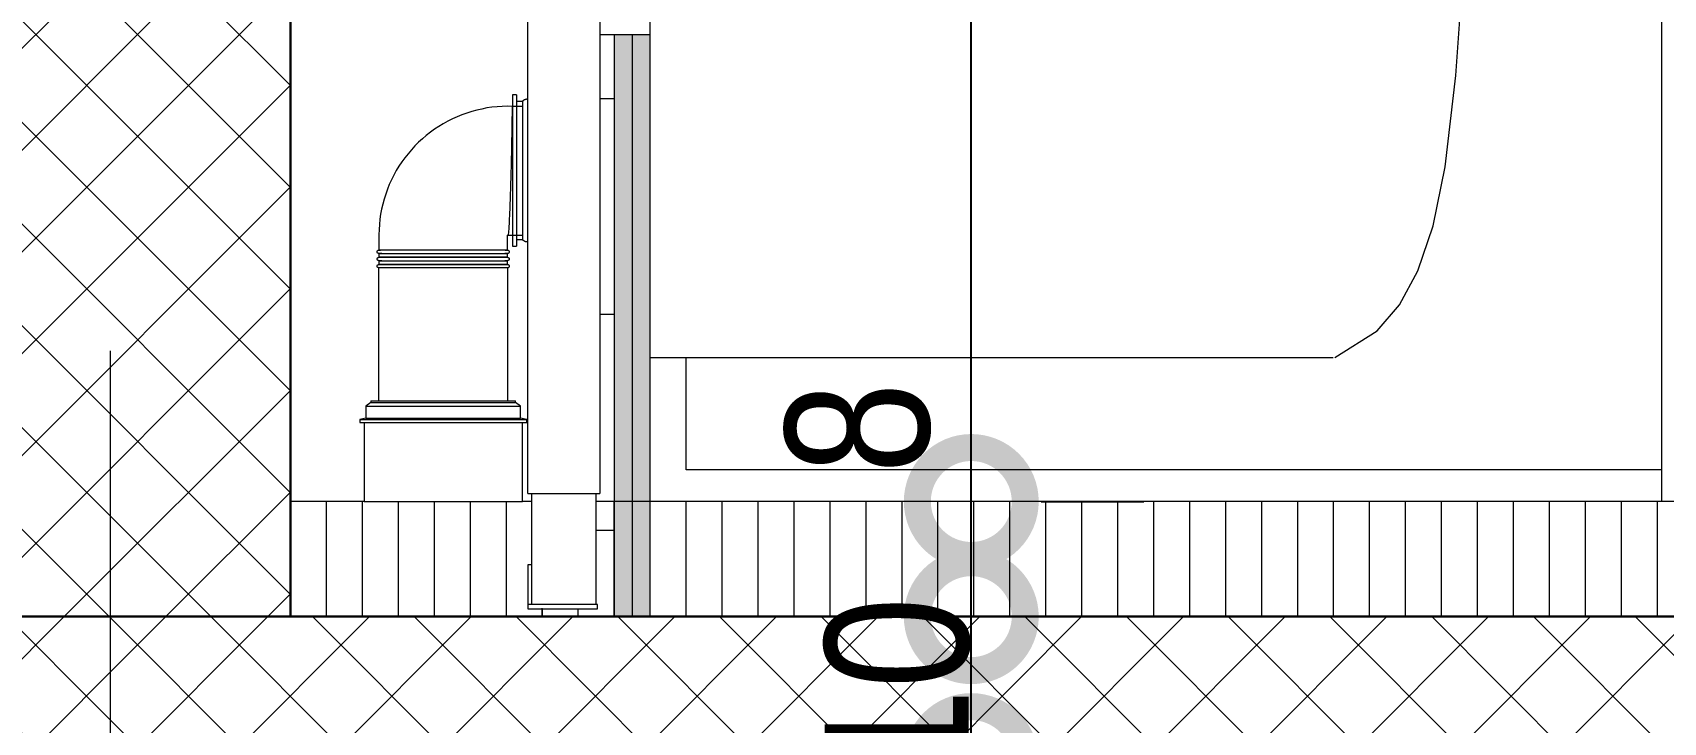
# Model space of a CAD drawing. Header units: centimetres. Extents: x 0 to 25250, y 0 to 2250.
# Drawn here: x 16360.2 to 16473.5, y 1398.1 to 1446 of the extents above; entities that cross this region are included whole.
import ezdxf

# ---------------------------------------------------------------- set-up
doc = ezdxf.new("R2010")
doc.units = ezdxf.units.CM
doc.linetypes.add('22-View-1$0$Dash', pattern=[31.75, 15.875, -15.875])
doc.linetypes.add('22-View-1$0$Dash dot', pattern=[79.375, 31.75, -23.8125, 0, -23.8125])
for name, color, linetype, lineweight in [('A-ANNO-DIMS', 7, 'Continuous', 9), ('A-DETL', 7, 'Continuous', 9), ('A-DETL-GENF', 7, 'Continuous', 9), ('A-FLOR-FNSH', 7, 'Continuous', 9), ('A-FLOR-LEVL', 7, 'Continuous', 9), ('A-FLOR-PATT', 7, 'Continuous', 9), ('A-WALL', 7, 'Continuous', 9), ('A-WALL-FNSH', 7, 'Continuous', 9), ('A-WALL-PATT', 7, 'Continuous', 9), ('P-SANR-FIXT', 7, 'Continuous', 9), ('S-GRID', 7, 'Continuous', 9)]:
    doc.layers.add(name, color=color, linetype=linetype, lineweight=lineweight)
doc.styles.add('22-View-1$0$Arial Narrow', font='ARIALN.TTF', dxfattribs={"height": 10})
doc.dimstyles.new('22-View-1$0$TEC_DIM', dxfattribs={"dimscale": 30.48, "dimtxt": 10.23431, "dimasz": 0.492126, "dimexe": 0.393701, "dimexo": 0.246063, "dimgap": 0, "dimtad": 1, "dimdec": 0, "dimzin": 0, "dimdsep": 46, "dimtxsty": '22-View-1$0$Arial Narrow', "dimblk1": '22-View-1$0$_DotSmall', "dimblk2": '22-View-1$0$_DotSmall', "dimsah": 1, "dimcen": 0.09, "dimazin": 0, "dimtfac": 1, "dimtdec": 4, "dimtix": 1, "dimtmove": 0, "dimatfit": 3, "dimfxl": 1, "dimtvp": 1, "dimtolj": 1, "dimtzin": 0, "dimarcsym": 2})
doc.dimstyles.new('22-View-1$0$TEC_DIM_2', dxfattribs={"dimscale": 30.48, "dimtxt": 10.23431, "dimasz": 0.492126, "dimexe": 0.393701, "dimexo": 0.246063, "dimgap": 0, "dimtad": 1, "dimdec": 0, "dimzin": 0, "dimdsep": 46, "dimtxsty": '22-View-1$0$Arial Narrow', "dimblk1": '22-View-1$0$_DotSmall', "dimblk2": '22-View-1$0$_DotSmall', "dimsah": 1, "dimcen": 0.09, "dimazin": 0, "dimtfac": 1, "dimtdec": 4, "dimtix": 1, "dimtmove": 2, "dimatfit": 3, "dimfxl": 1, "dimtvp": 1, "dimtolj": 1, "dimtzin": 0, "dimarcsym": 2})
pattern_1 = [(45, (15996.2383, 1739.3646), (-3.535534, 3.535534), []), (135, (15996.2383, 1739.3646), (-3.535534, -3.535534), [])]

# ---------------------------------------------------------------- blocks, each defined once
blk = doc.blocks.new('WC 01 - WC-2236030-5-5')
at = {"layer": 'P-SANR-FIXT', "color": 253, "true_color": 0xaaaaaa}
for p, q in [((-659.14, 53), (-650.14, 53)), ((-659.14, 48), (-659.14, 53)), ((-650.14, 50), (-650.14, 53)), ((-649.14, 53), (-620.44, 53)), ((-649.14, 53), (-649.14, 52.5)), ((-620.44, 53), (-600.59, 53)), ((-600.44, 51.5), (-600.44, 53)), ((-648.51, 51.5), (-620.44, 51.5)), ((-620.44, 51.5), (-600.59, 51.5)), ((-620.44, 50.5), (-649.08, 50.5)), ((-600.59, 50.5), (-620.44, 50.5)), ((-600.44, 49), (-600.44, 50.5)), ((-648.38, 49), (-620.44, 49)), ((-620.44, 49), (-600.59, 49)), ((-648.14, 48), (-659.14, 48)), ((-620.44, 48), (-648.14, 48)), ((-620.44, 48), (-602.44, 48)), ((-659.14, 18), (-620.44, 18)), ((-620.44, 18), (-611.69, 18))]:
    blk.add_line(p, q, dxfattribs=at)
at = {"layer": 'P-SANR-FIXT', "color": 253, "true_color": 0xaaaaaa, "flags": 128}
blk.add_lwpolyline([(-611.56, 18), (-608.62, 19.85), (-607.07, 21.67), (-605.8, 24.03), (-604.72, 27.16), (-603.9, 31.26), (-603.16, 37.6), (-602.51, 46.71), (-602.44, 48)], dxfattribs=at)
at = {"layer": 'P-SANR-FIXT', "color": 253, "true_color": 0xaaaaaa}
for centre, radius, start, end in [((-647.29, 52.98), 1.91, 194.5849, 230.646), ((-648.14, 50), 2, 180, 270), ((-647.17, 50.48), 1.91, 179.354, 230.646)]:
    blk.add_arc(centre, radius, start, end, dxfattribs=at)
blk.add_open_spline([(-659.14, 18), (-659.14, 19.41), (-659.14, 23.8), (-659.14, 30.16), (-659.14, 48)], degree=3, knots=[0, 0, 0, 0, 0.1687215, 0.4964137, 0.4964137, 0.4964137, 0.4964137], dxfattribs=at)
blk = doc.blocks.new('СИСТЕМА ЗА ВГРАЖДАНЕ GROHE - Rapid_SL_38675001-2232490-5-5')
at = {"layer": 'P-SANR-FIXT', "color": 253, "true_color": 0xaaaaaa}
for p, q in [((-667.64, 8.55), (-667.64, 116.05)), ((-662.64, 116.05), (-662.64, 8.55)), ((-662.64, 40.45), (-659.14, 40.45)), ((-668.43, 36.25), (-668.71, 36.25)), ((-668.71, 36.25), (-668.71, 25.75)), ((-668.03, 35.45), (-668.71, 35.45)), ((-668.43, 36.25), (-668.43, 25.75)), ((-668.03, 35.8), (-668.43, 35.8)), ((-668.03, 35.8), (-668.03, 26.2)), ((-678, 26.48), (-678, 25.47)), ((-678, 26.48), (-678, 25.47)), ((-669.06, 25.47), (-669.06, 26.48)), ((-669.06, 25.47), (-669.06, 26.48)), ((-669.01, 26.51), (-668.03, 26.51)), ((-668.43, 26.2), (-668.03, 26.2)), ((-669.06, 25.47), (-678, 25.47)), ((-678, 25.23), (-678, 24.97)), ((-678, 25.23), (-669.06, 25.23)), ((-678, 24.97), (-669.06, 24.97)), ((-669.06, 24.97), (-669.06, 25.23)), ((-668.71, 25.75), (-668.43, 25.75)), ((-678.03, 24.23), (-678.03, 15)), ((-669.03, 24.23), (-678.03, 24.23)), ((-678, 24.73), (-678, 24.47)), ((-678, 24.73), (-669.06, 24.73)), ((-678, 24.47), (-669.06, 24.47)), ((-669.06, 24.47), (-669.06, 24.73)), ((-669.03, 15), (-669.03, 24.23)), ((-678.56, 14.87), (-678.91, 14.63)), ((-678.56, 15), (-678.56, 14.87)), ((-678.56, 15), (-668.51, 15)), ((-678.56, 14.87), (-668.51, 14.87)), ((-668.51, 14.87), (-668.51, 15)), ((-668.15, 14.63), (-668.51, 14.87)), ((-678.91, 13.8), (-679.33, 13.69)), ((-679.33, 13.69), (-679.33, 13.5)), ((-679.33, 13.69), (-667.73, 13.69)), ((-678.91, 14.63), (-678.91, 13.8)), ((-678.91, 14.63), (-668.15, 14.63)), ((-678.91, 13.8), (-668.15, 13.8)), ((-668.15, 13.8), (-668.15, 14.63)), ((-667.73, 13.69), (-668.15, 13.8)), ((-667.73, 13.5), (-667.73, 13.69)), ((-679.33, 13.5), (-667.73, 13.5)), ((-679.03, 13.5), (-679.03, 8)), ((-668.03, 8), (-668.03, 13.5)), ((-679.03, 8), (-668.03, 8)), ((-667.64, 8.55), (-662.64, 8.55)), ((-667.39, 8.55), (-667.39, 0.85)), ((-662.89, 0.85), (-662.89, 8.55)), ((-667.39, 3.6), (-667.65, 3.6)), ((-667.65, 3.6), (-667.65, 0.85)), ((-667.65, 0.85), (-667.65, 0.55)), ((-662.81, 0.85), (-667.65, 0.85)), ((-667.65, 0.55), (-662.81, 0.55)), ((-662.81, 0.55), (-662.81, 0.85))]:
    blk.add_line(p, q, dxfattribs=at)
at = {"layer": 'P-SANR-FIXT', "color": 253, "true_color": 0xaaaaaa, "flags": 128}
for points in [[(-668.71, 35.45), (-669.07, 35.46), (-669.43, 35.45), (-669.79, 35.43), (-670.15, 35.39), (-670.5, 35.34), (-670.85, 35.27), (-671.2, 35.19), (-671.55, 35.1), (-671.89, 34.99), (-672.23, 34.87), (-672.56, 34.73), (-672.89, 34.58), (-673.21, 34.42), (-673.53, 34.25), (-673.83, 34.06), (-674.13, 33.86), (-674.42, 33.65), (-674.71, 33.43), (-674.98, 33.2), (-675.24, 32.96), (-675.5, 32.7), (-675.74, 32.44), (-675.97, 32.16), (-676.2, 31.88), (-676.41, 31.59), (-676.61, 31.29), (-676.79, 30.99), (-676.97, 30.67), (-677.13, 30.35), (-677.28, 30.02), (-677.41, 29.69), (-677.53, 29.35), (-677.64, 29.01), (-677.73, 28.66), (-677.81, 28.31), (-677.88, 27.96), (-677.93, 27.61), (-677.97, 27.25), (-677.99, 26.89), (-678, 26.53), (-678, 26.48)], [(-668.03, 35.8), (-668.02, 35.81), (-668.01, 35.83), (-667.99, 35.84), (-667.98, 35.85), (-667.96, 35.87), (-667.95, 35.88), (-667.93, 35.89), (-667.92, 35.9), (-667.9, 35.91), (-667.88, 35.92), (-667.87, 35.93), (-667.85, 35.93), (-667.83, 35.94), (-667.81, 35.95), (-667.79, 35.95), (-667.78, 35.96), (-667.76, 35.96), (-667.74, 35.96), (-667.72, 35.97), (-667.7, 35.97), (-667.68, 35.97), (-667.66, 35.97), (-667.64, 35.97)], [(-669.06, 26.48), (-669.06, 26.48), (-669.06, 26.48), (-669.06, 26.48), (-669.06, 26.49), (-669.06, 26.49), (-669.06, 26.49), (-669.06, 26.49), (-669.06, 26.49), (-669.06, 26.49), (-669.06, 26.49), (-669.06, 26.5), (-669.06, 26.5), (-669.06, 26.5), (-669.06, 26.5), (-669.06, 26.5), (-669.06, 26.5), (-669.06, 26.5), (-669.05, 26.5), (-669.05, 26.51), (-669.05, 26.51), (-669.05, 26.51), (-669.05, 26.51), (-669.05, 26.51), (-669.05, 26.51), (-669.05, 26.51), (-669.05, 26.51), (-669.04, 26.51), (-669.04, 26.51), (-669.04, 26.51), (-669.04, 26.52), (-669.04, 26.52), (-669.04, 26.52), (-669.04, 26.52), (-669.03, 26.52), (-669.03, 26.52), (-669.03, 26.52), (-669.03, 26.52), (-669.03, 26.52), (-669.03, 26.52), (-669.03, 26.52), (-669.02, 26.52), (-669.02, 26.52), (-669.02, 26.52), (-669.02, 26.52), (-669.02, 26.52), (-669.02, 26.52), (-669.01, 26.52), (-669.01, 26.52), (-669.01, 26.51), (-669.01, 26.51), (-669.01, 26.51), (-669.01, 26.51), (-669.01, 26.51)], [(-667.64, 26.03), (-667.66, 26.03), (-667.68, 26.03), (-667.7, 26.03), (-667.72, 26.03), (-667.73, 26.03), (-667.75, 26.04), (-667.77, 26.04), (-667.79, 26.05), (-667.81, 26.05), (-667.83, 26.06), (-667.85, 26.06), (-667.86, 26.07), (-667.88, 26.08), (-667.9, 26.09), (-667.91, 26.1), (-667.93, 26.11), (-667.95, 26.12), (-667.96, 26.13), (-667.98, 26.14), (-667.99, 26.16), (-668.01, 26.17), (-668.02, 26.18), (-668.03, 26.2), (-668.03, 26.2)], [(-678, 25.23), (-678.01, 25.23), (-678.01, 25.23), (-678.02, 25.23), (-678.02, 25.23), (-678.03, 25.23), (-678.03, 25.23), (-678.04, 25.23), (-678.04, 25.24), (-678.05, 25.24), (-678.05, 25.24), (-678.05, 25.24), (-678.06, 25.24), (-678.06, 25.25), (-678.07, 25.25), (-678.07, 25.25), (-678.08, 25.25), (-678.08, 25.26), (-678.08, 25.26), (-678.09, 25.26), (-678.09, 25.27), (-678.09, 25.27), (-678.1, 25.27), (-678.1, 25.28), (-678.1, 25.28), (-678.1, 25.29), (-678.11, 25.29), (-678.11, 25.29), (-678.11, 25.3), (-678.11, 25.3), (-678.12, 25.31), (-678.12, 25.31), (-678.12, 25.32), (-678.12, 25.32), (-678.12, 25.32), (-678.12, 25.33), (-678.12, 25.33), (-678.12, 25.34), (-678.12, 25.34), (-678.12, 25.35), (-678.12, 25.35), (-678.12, 25.36), (-678.12, 25.36), (-678.12, 25.37), (-678.12, 25.37), (-678.12, 25.38), (-678.12, 25.38), (-678.12, 25.39), (-678.12, 25.39), (-678.11, 25.4), (-678.11, 25.4), (-678.11, 25.4), (-678.11, 25.41), (-678.11, 25.41), (-678.1, 25.42), (-678.1, 25.42), (-678.1, 25.42), (-678.09, 25.43), (-678.09, 25.43), (-678.09, 25.44), (-678.08, 25.44), (-678.08, 25.44), (-678.08, 25.44), (-678.07, 25.45), (-678.07, 25.45), (-678.07, 25.45), (-678.06, 25.46), (-678.06, 25.46), (-678.05, 25.46), (-678.05, 25.46), (-678.04, 25.46), (-678.04, 25.46), (-678.03, 25.47), (-678.03, 25.47), (-678.03, 25.47), (-678.02, 25.47), (-678.02, 25.47), (-678.01, 25.47), (-678.01, 25.47), (-678, 25.47)], [(-678, 24.73), (-678.01, 24.73), (-678.01, 24.73), (-678.02, 24.73), (-678.02, 24.73), (-678.03, 24.73), (-678.03, 24.73), (-678.04, 24.73), (-678.04, 24.74), (-678.05, 24.74), (-678.05, 24.74), (-678.05, 24.74), (-678.06, 24.74), (-678.06, 24.75), (-678.07, 24.75), (-678.07, 24.75), (-678.08, 24.75), (-678.08, 24.76), (-678.08, 24.76), (-678.09, 24.76), (-678.09, 24.77), (-678.09, 24.77), (-678.1, 24.77), (-678.1, 24.78), (-678.1, 24.78), (-678.1, 24.79), (-678.11, 24.79), (-678.11, 24.79), (-678.11, 24.8), (-678.11, 24.8), (-678.12, 24.81), (-678.12, 24.81), (-678.12, 24.82), (-678.12, 24.82), (-678.12, 24.82), (-678.12, 24.83), (-678.12, 24.83), (-678.12, 24.84), (-678.12, 24.84), (-678.12, 24.85), (-678.12, 24.85), (-678.12, 24.86), (-678.12, 24.86), (-678.12, 24.87), (-678.12, 24.87), (-678.12, 24.88), (-678.12, 24.88), (-678.12, 24.89), (-678.12, 24.89), (-678.11, 24.9), (-678.11, 24.9), (-678.11, 24.9), (-678.11, 24.91), (-678.11, 24.91), (-678.1, 24.92), (-678.1, 24.92), (-678.1, 24.92), (-678.09, 24.93), (-678.09, 24.93), (-678.09, 24.94), (-678.08, 24.94), (-678.08, 24.94), (-678.08, 24.94), (-678.07, 24.95), (-678.07, 24.95), (-678.07, 24.95), (-678.06, 24.96), (-678.06, 24.96), (-678.05, 24.96), (-678.05, 24.96), (-678.04, 24.96), (-678.04, 24.96), (-678.03, 24.97), (-678.03, 24.97), (-678.03, 24.97), (-678.02, 24.97), (-678.02, 24.97), (-678.01, 24.97), (-678.01, 24.97), (-678, 24.97)], [(-669.06, 25.47), (-669.07, 25.47), (-669.08, 25.47), (-669.1, 25.47), (-669.12, 25.47), (-669.15, 25.47), (-669.19, 25.47), (-669.24, 25.47), (-669.29, 25.47), (-669.35, 25.47), (-669.42, 25.47), (-669.49, 25.47), (-669.57, 25.47), (-669.65, 25.47), (-669.75, 25.47), (-669.84, 25.47), (-669.95, 25.47), (-670.06, 25.47), (-670.17, 25.47), (-670.29, 25.47), (-670.42, 25.47), (-670.55, 25.47), (-670.69, 25.47), (-670.83, 25.47), (-670.97, 25.47), (-671.12, 25.47), (-671.27, 25.47), (-671.43, 25.47), (-671.59, 25.47), (-671.75, 25.47), (-671.91, 25.47), (-672.08, 25.47), (-672.25, 25.47), (-672.42, 25.47), (-672.6, 25.47), (-672.77, 25.47), (-672.95, 25.47), (-673.13, 25.47), (-673.31, 25.47), (-673.49, 25.47), (-673.66, 25.47), (-673.84, 25.47), (-674.02, 25.47), (-674.2, 25.47), (-674.37, 25.47), (-674.55, 25.47), (-674.72, 25.47), (-674.89, 25.47), (-675.06, 25.47), (-675.23, 25.47), (-675.39, 25.47), (-675.56, 25.47), (-675.71, 25.47), (-675.87, 25.47), (-676.02, 25.47), (-676.16, 25.47), (-676.31, 25.47), (-676.44, 25.47), (-676.58, 25.47), (-676.71, 25.47), (-676.83, 25.47), (-676.95, 25.47), (-677.06, 25.47), (-677.17, 25.47), (-677.27, 25.47), (-677.36, 25.47), (-677.45, 25.47), (-677.54, 25.47), (-677.61, 25.47), (-677.68, 25.47), (-677.75, 25.47), (-677.8, 25.47), (-677.85, 25.47), (-677.89, 25.47), (-677.93, 25.47), (-677.96, 25.47), (-677.98, 25.47), (-678, 25.47), (-678, 25.47), (-678, 25.47)], [(-678, 25.47), (-678, 25.47), (-677.99, 25.47), (-677.97, 25.47), (-677.95, 25.47), (-677.91, 25.47), (-677.88, 25.47)], [(-678, 25.23), (-678, 25.23), (-677.99, 25.23), (-677.97, 25.23), (-677.95, 25.23), (-677.91, 25.23), (-677.88, 25.23), (-677.83, 25.23), (-677.78, 25.23), (-677.72, 25.23), (-677.65, 25.23), (-677.58, 25.23), (-677.5, 25.23), (-677.41, 25.23), (-677.32, 25.23), (-677.22, 25.23), (-677.12, 25.23), (-677.01, 25.23), (-676.89, 25.23), (-676.77, 25.23), (-676.65, 25.23), (-676.52, 25.23), (-676.38, 25.23), (-676.24, 25.23), (-676.1, 25.23), (-675.95, 25.23), (-675.8, 25.23), (-675.64, 25.23), (-675.48, 25.23), (-675.32, 25.23), (-675.15, 25.23), (-674.99, 25.23), (-674.82, 25.23), (-674.64, 25.23), (-674.47, 25.23), (-674.29, 25.23), (-674.12, 25.23), (-673.94, 25.23), (-673.76, 25.23), (-673.58, 25.23), (-673.4, 25.23), (-673.22, 25.23), (-673.05, 25.23), (-672.87, 25.23), (-672.69, 25.23), (-672.52, 25.23), (-672.34, 25.23), (-672.17, 25.23), (-672, 25.23), (-671.84, 25.23), (-671.67, 25.23), (-671.51, 25.23), (-671.35, 25.23), (-671.2, 25.23), (-671.05, 25.23), (-670.9, 25.23), (-670.76, 25.23), (-670.62, 25.23), (-670.49, 25.23), (-670.36, 25.23), (-670.24, 25.23), (-670.12, 25.23), (-670.01, 25.23), (-669.9, 25.23), (-669.8, 25.23), (-669.7, 25.23), (-669.61, 25.23), (-669.53, 25.23), (-669.46, 25.23), (-669.39, 25.23), (-669.32, 25.23), (-669.27, 25.23), (-669.22, 25.23), (-669.17, 25.23), (-669.14, 25.23), (-669.11, 25.23), (-669.09, 25.23), (-669.07, 25.23), (-669.06, 25.23), (-669.06, 25.23)], [(-677.8, 25.23), (-677.85, 25.23), (-677.89, 25.23), (-677.93, 25.23), (-677.96, 25.23), (-677.98, 25.23), (-678, 25.23), (-678, 25.23), (-678, 25.23)], [(-669.06, 24.97), (-669.07, 24.97), (-669.08, 24.97), (-669.1, 24.97), (-669.12, 24.97), (-669.15, 24.97), (-669.19, 24.97), (-669.24, 24.97), (-669.29, 24.97), (-669.35, 24.97), (-669.42, 24.97), (-669.49, 24.97), (-669.57, 24.97), (-669.65, 24.97), (-669.75, 24.97), (-669.84, 24.97), (-669.95, 24.97), (-670.06, 24.97), (-670.17, 24.97), (-670.29, 24.97), (-670.42, 24.97), (-670.55, 24.97), (-670.69, 24.97), (-670.83, 24.97), (-670.97, 24.97), (-671.12, 24.97), (-671.27, 24.97), (-671.43, 24.97), (-671.59, 24.97), (-671.75, 24.97), (-671.91, 24.97), (-672.08, 24.97), (-672.25, 24.97), (-672.42, 24.97), (-672.6, 24.97), (-672.77, 24.97), (-672.95, 24.97), (-673.13, 24.97), (-673.31, 24.97), (-673.49, 24.97), (-673.66, 24.97), (-673.84, 24.97), (-674.02, 24.97), (-674.2, 24.97), (-674.37, 24.97), (-674.55, 24.97), (-674.72, 24.97), (-674.89, 24.97), (-675.06, 24.97), (-675.23, 24.97), (-675.39, 24.97), (-675.56, 24.97), (-675.71, 24.97), (-675.87, 24.97), (-676.02, 24.97), (-676.16, 24.97), (-676.31, 24.97), (-676.44, 24.97), (-676.58, 24.97), (-676.71, 24.97), (-676.83, 24.97), (-676.95, 24.97), (-677.06, 24.97), (-677.17, 24.97), (-677.27, 24.97), (-677.36, 24.97), (-677.45, 24.97), (-677.54, 24.97), (-677.61, 24.97), (-677.68, 24.97), (-677.75, 24.97), (-677.8, 24.97), (-677.85, 24.97), (-677.89, 24.97), (-677.93, 24.97), (-677.96, 24.97), (-677.98, 24.97), (-678, 24.97), (-678, 24.97), (-678, 24.97)], [(-678, 24.97), (-678, 24.97), (-677.99, 24.97), (-677.97, 24.97), (-677.95, 24.97), (-677.91, 24.97), (-677.88, 24.97), (-677.83, 24.97)], [(-669.27, 24.97), (-669.22, 24.97), (-669.17, 24.97), (-669.14, 24.97), (-669.11, 24.97), (-669.09, 24.97), (-669.07, 24.97), (-669.06, 24.97), (-669.06, 24.97)], [(-669.06, 25.23), (-669.07, 25.23), (-669.08, 25.23), (-669.1, 25.23), (-669.12, 25.23), (-669.15, 25.23), (-669.19, 25.23), (-669.24, 25.23)], [(-669.22, 25.47), (-669.17, 25.47), (-669.14, 25.47), (-669.11, 25.47), (-669.09, 25.47), (-669.07, 25.47), (-669.06, 25.47), (-669.06, 25.47)], [(-669.06, 25.47), (-669.06, 25.47), (-669.05, 25.47), (-669.05, 25.47), (-669.04, 25.47), (-669.04, 25.47), (-669.04, 25.47), (-669.03, 25.47), (-669.03, 25.46), (-669.02, 25.46), (-669.02, 25.46), (-669.01, 25.46), (-669.01, 25.46), (-669, 25.45), (-669, 25.45), (-669, 25.45), (-668.99, 25.45), (-668.99, 25.44), (-668.98, 25.44), (-668.98, 25.44), (-668.98, 25.43), (-668.97, 25.43), (-668.97, 25.43), (-668.97, 25.42), (-668.97, 25.42), (-668.96, 25.41), (-668.96, 25.41), (-668.96, 25.41), (-668.96, 25.4), (-668.95, 25.4), (-668.95, 25.39), (-668.95, 25.39), (-668.95, 25.38), (-668.95, 25.38), (-668.95, 25.38), (-668.95, 25.37), (-668.94, 25.37), (-668.94, 25.36), (-668.94, 25.36), (-668.94, 25.35), (-668.94, 25.35), (-668.94, 25.34), (-668.94, 25.34), (-668.95, 25.33), (-668.95, 25.33), (-668.95, 25.32), (-668.95, 25.32), (-668.95, 25.31), (-668.95, 25.31), (-668.95, 25.3), (-668.95, 25.3), (-668.96, 25.3), (-668.96, 25.29), (-668.96, 25.29), (-668.96, 25.28), (-668.97, 25.28), (-668.97, 25.28), (-668.97, 25.27), (-668.98, 25.27), (-668.98, 25.26), (-668.98, 25.26), (-668.99, 25.26), (-668.99, 25.26), (-668.99, 25.25), (-669, 25.25), (-669, 25.25), (-669.01, 25.24), (-669.01, 25.24), (-669.01, 25.24), (-669.02, 25.24), (-669.02, 25.24), (-669.03, 25.24), (-669.03, 25.23), (-669.04, 25.23), (-669.04, 25.23), (-669.05, 25.23), (-669.05, 25.23), (-669.06, 25.23), (-669.06, 25.23), (-669.06, 25.23)], [(-669.06, 24.97), (-669.06, 24.97), (-669.05, 24.97), (-669.05, 24.97), (-669.04, 24.97), (-669.04, 24.97), (-669.04, 24.97), (-669.03, 24.97), (-669.03, 24.96), (-669.02, 24.96), (-669.02, 24.96), (-669.01, 24.96), (-669.01, 24.96), (-669, 24.95), (-669, 24.95), (-669, 24.95), (-668.99, 24.95), (-668.99, 24.94), (-668.98, 24.94), (-668.98, 24.94), (-668.98, 24.93), (-668.97, 24.93), (-668.97, 24.93), (-668.97, 24.92), (-668.97, 24.92), (-668.96, 24.91), (-668.96, 24.91), (-668.96, 24.91), (-668.96, 24.9), (-668.95, 24.9), (-668.95, 24.89), (-668.95, 24.89), (-668.95, 24.88), (-668.95, 24.88), (-668.95, 24.88), (-668.95, 24.87), (-668.94, 24.87), (-668.94, 24.86), (-668.94, 24.86), (-668.94, 24.85), (-668.94, 24.85), (-668.94, 24.84), (-668.94, 24.84), (-668.95, 24.83), (-668.95, 24.83), (-668.95, 24.82), (-668.95, 24.82), (-668.95, 24.81), (-668.95, 24.81), (-668.95, 24.8), (-668.95, 24.8), (-668.96, 24.8), (-668.96, 24.79), (-668.96, 24.79), (-668.96, 24.78), (-668.97, 24.78), (-668.97, 24.78), (-668.97, 24.77), (-668.98, 24.77), (-668.98, 24.76), (-668.98, 24.76), (-668.99, 24.76), (-668.99, 24.76), (-668.99, 24.75), (-669, 24.75), (-669, 24.75), (-669.01, 24.74), (-669.01, 24.74), (-669.01, 24.74), (-669.02, 24.74), (-669.02, 24.74), (-669.03, 24.74), (-669.03, 24.73), (-669.04, 24.73), (-669.04, 24.73), (-669.05, 24.73), (-669.05, 24.73), (-669.06, 24.73), (-669.06, 24.73), (-669.06, 24.73)], [(-678.03, 24.23), (-678.04, 24.24), (-678.04, 24.24), (-678.05, 24.24), (-678.05, 24.24), (-678.06, 24.24), (-678.06, 24.24), (-678.06, 24.25), (-678.07, 24.25), (-678.07, 24.25), (-678.08, 24.25), (-678.08, 24.26), (-678.08, 24.26), (-678.09, 24.26), (-678.09, 24.27), (-678.09, 24.27), (-678.1, 24.27), (-678.1, 24.28), (-678.1, 24.28), (-678.11, 24.29), (-678.11, 24.29), (-678.11, 24.29), (-678.11, 24.3), (-678.11, 24.3), (-678.12, 24.31), (-678.12, 24.31), (-678.12, 24.32), (-678.12, 24.32), (-678.12, 24.33), (-678.12, 24.33), (-678.12, 24.34), (-678.12, 24.34), (-678.12, 24.35), (-678.12, 24.35), (-678.12, 24.36), (-678.12, 24.36), (-678.12, 24.36), (-678.12, 24.37), (-678.12, 24.37), (-678.12, 24.38), (-678.12, 24.38), (-678.12, 24.39), (-678.12, 24.39), (-678.11, 24.4), (-678.11, 24.4), (-678.11, 24.41), (-678.11, 24.41), (-678.11, 24.41), (-678.1, 24.42), (-678.1, 24.42), (-678.1, 24.43), (-678.09, 24.43), (-678.09, 24.43), (-678.09, 24.44), (-678.08, 24.44), (-678.08, 24.44), (-678.08, 24.45), (-678.07, 24.45), (-678.07, 24.45), (-678.06, 24.45), (-678.06, 24.46), (-678.06, 24.46), (-678.05, 24.46), (-678.05, 24.46), (-678.04, 24.46), (-678.04, 24.47), (-678.03, 24.47), (-678.03, 24.47), (-678.02, 24.47), (-678.02, 24.47), (-678.01, 24.47), (-678.01, 24.47), (-678, 24.47), (-678, 24.47)], [(-678, 24.73), (-678, 24.73), (-677.99, 24.73), (-677.97, 24.73), (-677.95, 24.73), (-677.91, 24.73), (-677.88, 24.73), (-677.83, 24.73), (-677.78, 24.73), (-677.72, 24.73), (-677.65, 24.73), (-677.58, 24.73), (-677.5, 24.73), (-677.41, 24.73), (-677.32, 24.73), (-677.22, 24.73), (-677.12, 24.73), (-677.01, 24.73), (-676.89, 24.73), (-676.77, 24.73), (-676.65, 24.73), (-676.52, 24.73), (-676.38, 24.73), (-676.24, 24.73), (-676.1, 24.73), (-675.95, 24.73), (-675.8, 24.73), (-675.64, 24.73), (-675.48, 24.73), (-675.32, 24.73), (-675.15, 24.73), (-674.99, 24.73), (-674.82, 24.73), (-674.64, 24.73), (-674.47, 24.73), (-674.29, 24.73), (-674.12, 24.73), (-673.94, 24.73), (-673.76, 24.73), (-673.58, 24.73), (-673.4, 24.73), (-673.22, 24.73), (-673.05, 24.73), (-672.87, 24.73), (-672.69, 24.73), (-672.52, 24.73), (-672.34, 24.73), (-672.17, 24.73), (-672, 24.73), (-671.84, 24.73), (-671.67, 24.73), (-671.51, 24.73), (-671.35, 24.73), (-671.2, 24.73), (-671.05, 24.73), (-670.9, 24.73), (-670.76, 24.73), (-670.62, 24.73), (-670.49, 24.73), (-670.36, 24.73), (-670.24, 24.73), (-670.12, 24.73), (-670.01, 24.73), (-669.9, 24.73), (-669.8, 24.73), (-669.7, 24.73), (-669.61, 24.73), (-669.53, 24.73), (-669.46, 24.73), (-669.39, 24.73), (-669.32, 24.73), (-669.27, 24.73), (-669.22, 24.73), (-669.17, 24.73), (-669.14, 24.73), (-669.11, 24.73), (-669.09, 24.73), (-669.07, 24.73), (-669.06, 24.73), (-669.06, 24.73)], [(-677.8, 24.73), (-677.85, 24.73), (-677.89, 24.73), (-677.93, 24.73), (-677.96, 24.73), (-677.98, 24.73), (-678, 24.73), (-678, 24.73), (-678, 24.73)], [(-669.06, 24.47), (-669.07, 24.47), (-669.08, 24.47), (-669.1, 24.47), (-669.12, 24.47), (-669.15, 24.47), (-669.19, 24.47), (-669.24, 24.47), (-669.29, 24.47), (-669.35, 24.47), (-669.42, 24.47), (-669.49, 24.47), (-669.57, 24.47), (-669.65, 24.47), (-669.75, 24.47), (-669.84, 24.47), (-669.95, 24.47), (-670.06, 24.47), (-670.17, 24.47), (-670.29, 24.47), (-670.42, 24.47), (-670.55, 24.47), (-670.69, 24.47), (-670.83, 24.47), (-670.97, 24.47), (-671.12, 24.47), (-671.27, 24.47), (-671.43, 24.47), (-671.59, 24.47), (-671.75, 24.47), (-671.91, 24.47), (-672.08, 24.47), (-672.25, 24.47), (-672.42, 24.47), (-672.6, 24.47), (-672.77, 24.47), (-672.95, 24.47), (-673.13, 24.47), (-673.31, 24.47), (-673.49, 24.47), (-673.66, 24.47), (-673.84, 24.47), (-674.02, 24.47), (-674.2, 24.47), (-674.37, 24.47), (-674.55, 24.47), (-674.72, 24.47), (-674.89, 24.47), (-675.06, 24.47), (-675.23, 24.47), (-675.39, 24.47), (-675.56, 24.47), (-675.71, 24.47), (-675.87, 24.47), (-676.02, 24.47), (-676.16, 24.47), (-676.31, 24.47), (-676.44, 24.47), (-676.58, 24.47), (-676.71, 24.47), (-676.83, 24.47), (-676.95, 24.47), (-677.06, 24.47), (-677.17, 24.47), (-677.27, 24.47), (-677.36, 24.47), (-677.45, 24.47), (-677.54, 24.47), (-677.61, 24.47), (-677.68, 24.47), (-677.75, 24.47), (-677.8, 24.47), (-677.85, 24.47), (-677.89, 24.47), (-677.93, 24.47), (-677.96, 24.47), (-677.98, 24.47), (-678, 24.47), (-678, 24.47), (-678, 24.47)], [(-678, 24.47), (-678, 24.47), (-677.99, 24.47), (-677.97, 24.47), (-677.95, 24.47), (-677.91, 24.47), (-677.88, 24.47), (-677.83, 24.47)], [(-669.27, 24.47), (-669.22, 24.47), (-669.17, 24.47), (-669.14, 24.47), (-669.11, 24.47), (-669.09, 24.47), (-669.07, 24.47), (-669.06, 24.47), (-669.06, 24.47)], [(-669.06, 24.73), (-669.07, 24.73), (-669.08, 24.73), (-669.1, 24.73), (-669.12, 24.73), (-669.15, 24.73), (-669.19, 24.73), (-669.24, 24.73)], [(-669.06, 24.47), (-669.06, 24.47), (-669.05, 24.47), (-669.05, 24.47), (-669.04, 24.47), (-669.04, 24.47), (-669.04, 24.47), (-669.03, 24.47), (-669.03, 24.46), (-669.02, 24.46), (-669.02, 24.46), (-669.01, 24.46), (-669.01, 24.46), (-669, 24.45), (-669, 24.45), (-669, 24.45), (-668.99, 24.45), (-668.99, 24.44), (-668.98, 24.44), (-668.98, 24.44), (-668.98, 24.43), (-668.97, 24.43), (-668.97, 24.43), (-668.97, 24.42), (-668.97, 24.42), (-668.96, 24.41), (-668.96, 24.41), (-668.96, 24.41), (-668.96, 24.4), (-668.95, 24.4), (-668.95, 24.39), (-668.95, 24.39), (-668.95, 24.38), (-668.95, 24.38), (-668.95, 24.38), (-668.95, 24.37), (-668.94, 24.37), (-668.94, 24.36), (-668.94, 24.36), (-668.94, 24.35), (-668.94, 24.35), (-668.94, 24.34), (-668.94, 24.34), (-668.95, 24.33), (-668.95, 24.33), (-668.95, 24.32), (-668.95, 24.32), (-668.95, 24.31), (-668.95, 24.31), (-668.95, 24.3), (-668.95, 24.3), (-668.96, 24.3), (-668.96, 24.29), (-668.96, 24.29), (-668.96, 24.28), (-668.97, 24.28), (-668.97, 24.28), (-668.97, 24.27), (-668.98, 24.27), (-668.98, 24.26), (-668.98, 24.26), (-668.99, 24.26), (-668.99, 24.26), (-668.99, 24.25), (-669, 24.25), (-669, 24.25), (-669.01, 24.24), (-669.01, 24.24), (-669.01, 24.24), (-669.02, 24.24), (-669.02, 24.24), (-669.03, 24.24), (-669.03, 24.23), (-669.03, 24.23)]]:
    blk.add_lwpolyline(points, dxfattribs=at)
at = {"layer": 'P-SANR-FIXT', "color": 253, "true_color": 0xaaaaaa}
blk.add_open_spline([(-669.01, 26.51), (-669, 26.51), (-668.97, 26.69), (-668.92, 27.48), (-668.87, 28.7), (-668.82, 30.17), (-668.78, 31.77), (-668.75, 33.26), (-668.73, 34.48), (-668.72, 35.27), (-668.71, 35.45), (-668.71, 35.45)], degree=3, dxfattribs=at)
blk = doc.blocks.new('VITRINA - ВИТРИНА 80х240-2367799-5-5')
at = {"layer": 'P-SANR-FIXT', "color": 253, "true_color": 0xaaaaaa}
for p, q in [((-588.84, 10.2), (-588.84, 245.8)), ((-656.64, 10.2), (-656.64, 18)), ((-588.84, 10.2), (-656.64, 10.2)), ((-588.84, 8), (-588.84, 10.2))]:
    blk.add_line(p, q, dxfattribs=at)
blk = doc.blocks.new('22-View-1$0$_DotSmall')
at = {"color": 0, "linetype": 'ByBlock', "const_width": 0.5}
blk.add_lwpolyline([(-0.0625, 0, 1), (0.0625, 0, 1)], format="xyb", close=True, dxfattribs=at)
blk = doc.blocks.new('*D3196')
at = {"layer": 'A-ANNO-DIMS', "color": 0, "lineweight": -2, "transparency": 16777216}
for p, q in [((16425.42, 1405.47), (16425.42, 1420.47)), ((16425.42, 1395.47), (16425.42, 1405.47)), ((16430.27, 1405.47), (16437.42, 1405.47)), ((16425.42, 1395.47), (16425.42, 1380.47)), ((16430.27, 1395.47), (16437.42, 1395.47))]:
    blk.add_line(p, q, dxfattribs=at)
at = {"layer": 'A-ANNO-DIMS', "color": 0, "lineweight": -2, "transparency": 16777216, "xscale": 15, "yscale": 15, "zscale": 15}
for p, rotation in [((16425.42, 1405.47), 270), ((16425.42, 1395.47), 90)]:
    blk.add_blockref('22-View-1$0$_DotSmall', p, dxfattribs=dict(at, rotation=rotation))
at = {"layer": 'A-ANNO-DIMS', "color": 0, "transparency": 16777216, "insert": (16420.31, 1400.47), "char_height": 10, "width": 15.2053, "attachment_point": 5, "rotation": 90, "style": '22-View-1$0$Arial Narrow'}
blk.add_mtext('\\A1;10', dxfattribs=at)
blk = doc.blocks.new('*D3197')
at = {"layer": 'A-ANNO-DIMS', "color": 0, "lineweight": -2, "transparency": 16777216}
for p, q in [((16425.42, 1405.47), (16425.42, 1413.47)), ((16430.27, 1413.47), (16437.42, 1413.47)), ((16430.27, 1405.47), (16437.42, 1405.47))]:
    blk.add_line(p, q, dxfattribs=at)
at = {"layer": 'A-ANNO-DIMS', "color": 0, "lineweight": -2, "transparency": 16777216, "xscale": 15, "yscale": 15, "zscale": 15}
for p, rotation in [((16425.42, 1413.47), 90), ((16425.42, 1405.47), 270)]:
    blk.add_blockref('22-View-1$0$_DotSmall', p, dxfattribs=dict(at, rotation=rotation))
at = {"layer": 'A-ANNO-DIMS', "color": 0, "transparency": 16777216, "insert": (16412.49, 1415.39), "char_height": 10, "width": 7.6026, "attachment_point": 1, "rotation": 90, "line_spacing_factor": 0.974696, "style": '22-View-1$0$Arial Narrow'}
blk.add_mtext('\\A1;8', dxfattribs=at)
blk = doc.blocks.new('*D3198')
at = {"layer": 'A-ANNO-DIMS', "color": 0, "lineweight": -2, "transparency": 16777216}
for p, q in [((16425.42, 1413.47), (16425.42, 1653.47)), ((16430.27, 1653.47), (16437.42, 1653.47)), ((16430.27, 1413.47), (16437.42, 1413.47))]:
    blk.add_line(p, q, dxfattribs=at)
at = {"layer": 'A-ANNO-DIMS', "color": 0, "lineweight": -2, "transparency": 16777216, "xscale": 15, "yscale": 15, "zscale": 15}
for p, rotation in [((16425.42, 1653.47), 90), ((16425.42, 1413.47), 270)]:
    blk.add_blockref('22-View-1$0$_DotSmall', p, dxfattribs=dict(at, rotation=rotation))
at = {"layer": 'A-ANNO-DIMS', "color": 0, "transparency": 16777216, "insert": (16420.31, 1533.47), "char_height": 10, "width": 22.8079, "attachment_point": 5, "rotation": 90, "style": '22-View-1$0$Arial Narrow'}
blk.add_mtext('\\A1;240', dxfattribs=at)

msp = doc.modelspace()

# ---------------------------------------------------------------- hatches: boundary and pattern name
at = {"layer": 'A-DETL-GENF'}
h = msp.add_hatch(dxfattribs=at)
h.set_pattern_fill('FP1_8', color=256, style=0, pattern_type=2)
h.set_pattern_definition(pattern_1)
h.paths.add_polyline_path([(16378.1, 1405.47), (16378.1, 1705.47), (16353.1, 1705.47), (16353.1, 1405.47)])
at = {"layer": 'A-FLOR-PATT', "true_color": 0x787878}
h = msp.add_hatch(dxfattribs=at)
h.set_pattern_fill('FP1_4', color=8, style=0, pattern_type=2)
h.set_pattern_definition([(270, (16058.1043, 1413.4686), (2.5, 2e-16), [])])
h.paths.add_polyline_path([(16378.1, 1405.47), (16596.1, 1405.47), (16596.1, 1413.47), (16399.35, 1413.47), (16399.35, 1406.32), (16399.43, 1406.32), (16399.43, 1406.02), (16394.59, 1406.07), (16394.59, 1409.07), (16394.85, 1409.07), (16394.85, 1413.47), (16378.1, 1413.47)])
h.paths.add_polyline_path([(16798.6, 1405.47), (16813.1, 1405.47), (16813.1, 1413.47), (16608.1, 1413.47), (16608.1, 1405.47), (16791.28, 1405.47)])
at = {"layer": 'A-FLOR-PATT'}
h = msp.add_hatch(dxfattribs=at)
h.set_pattern_fill('FP1_8', color=256, style=0, pattern_type=2)
h.set_pattern_definition(pattern_1)
h.paths.add_polyline_path([(16153.1, 1395.47), (16364.98, 1395.47), (16364.98, 1405.47), (16134.65, 1405.47), (16134.65, 1395.47), (16143.1, 1395.47)])
h = msp.add_hatch(dxfattribs=at)
h.set_pattern_fill('FP1_8', color=256, style=0, pattern_type=2)
h.set_pattern_definition(pattern_1)
h.paths.add_polyline_path([(16388.1, 1395.47), (16838.1, 1395.47), (16838.1, 1405.47), (16364.98, 1405.47), (16364.98, 1395.47), (16378.1, 1395.47)])
at = {"layer": 'A-WALL-PATT'}
h = msp.add_hatch(dxfattribs=at)
h.set_pattern_fill('FP1_9', color=256, style=0, pattern_type=2)
h.set_pattern_definition([(180, (16403.104, 1546.469), (-6e-14, -15), [])])
h.paths.add_polyline_path([(16399.6, 1405.47), (16400.6, 1405.47), (16400.6, 1445.92), (16399.6, 1445.92), (16399.6, 1414.02), (16399.35, 1414.02), (16399.35, 1406.32), (16399.43, 1406.32), (16399.43, 1406.02), (16395.6, 1406.02), (16395.6, 1405.47), (16399.43, 1405.47)])
h.paths.add_polyline_path([(16399.6, 1447.12), (16400.6, 1447.12), (16400.6, 1497.77), (16399.6, 1497.77), (16399.6, 1447.57)])
h.paths.add_polyline_path([(16400.6, 1516.31), (16400.6, 1687.47), (16395.6, 1687.47), (16395.6, 1521.52), (16399.6, 1521.52), (16399.6, 1516.31), (16400.03, 1516.31)])
at = {"layer": 'A-WALL-PATT', "lineweight": 5, "true_color": 0xffff80}
h = msp.add_hatch(color=51, dxfattribs=at)
h.paths.add_polyline_path([(16401.85, 1405.47), (16401.85, 1445.92), (16400.6, 1445.92), (16400.6, 1405.47)])
h.paths.add_polyline_path([(16400.6, 1447.12), (16401.85, 1447.12), (16401.85, 1497.77), (16400.6, 1497.77), (16400.6, 1448.26)])
h.paths.add_polyline_path([(16401.85, 1516.31), (16401.85, 1687.47), (16400.6, 1687.47), (16400.6, 1516.31)])
h = msp.add_hatch(color=51, dxfattribs=at)
h.paths.add_polyline_path([(16403.1, 1405.47), (16403.1, 1445.92), (16401.85, 1445.92), (16401.85, 1405.47)])
h.paths.add_polyline_path([(16403.1, 1447.12), (16403.1, 1497.77), (16401.85, 1497.77), (16401.85, 1447.12), (16402.43, 1447.12)])
h.paths.add_polyline_path([(16401.85, 1516.31), (16403.1, 1516.31), (16403.1, 1687.47), (16401.85, 1687.47), (16401.85, 1517.32)])

# ---------------------------------------------------------------- linework, layer by layer
at = {"layer": 'A-DETL', "color": 7, "lineweight": 30}
for p, q in [((16378.1, 1405.47), (16378.1, 1687.47)), ((16353.1, 1405.47), (16378.1, 1405.47))]:
    msp.add_line(p, q, dxfattribs=at)
at = {"layer": 'A-FLOR-FNSH'}
for p, q in [((16383.21, 1413.47), (16378.1, 1413.47)), ((16394.85, 1413.47), (16394.21, 1413.47)), ((16596.1, 1413.47), (16399.35, 1413.47))]:
    msp.add_line(p, q, dxfattribs=at)
at = {"layer": 'A-FLOR-FNSH', "lineweight": 30}
msp.add_line((16378.1, 1405.47), (16596.1, 1405.47), dxfattribs=at)
at = {"layer": 'A-FLOR-LEVL', "linetype": '22-View-1$0$Dash'}
msp.add_line((15180.69, 1405.47), (17044.79, 1405.47), dxfattribs=at)
at = {"layer": 'A-WALL'}
msp.add_line((16395.6, 1406.02), (16395.6, 1405.47), dxfattribs=at)
at = {"layer": 'A-WALL-FNSH', "lineweight": 5}
for p, q in [((16400.6, 1445.92), (16400.6, 1405.47)), ((16401.85, 1445.92), (16401.85, 1405.47))]:
    msp.add_line(p, q, dxfattribs=at)
at = {"layer": 'A-WALL-FNSH'}
msp.add_line((16403.1, 1405.47), (16403.1, 1423.47), dxfattribs=at)
at = {"layer": 'S-GRID', "color": 1, "linetype": '22-View-1$0$Dash dot', "lineweight": 18, "true_color": 0xff0000}
msp.add_line((16365.6, 1312.72), (16365.6, 2057.56), dxfattribs=at)

# ---------------------------------------------------------------- block references
at = {"layer": 'P-SANR-FIXT', "color": 253, "true_color": 0xaaaaaa}
for name in ['VITRINA - ВИТРИНА 80х240-2367799-5-5', 'СИСТЕМА ЗА ВГРАЖДАНЕ GROHE - Rapid_SL_38675001-2232490-5-5', 'WC 01 - WC-2236030-5-5']:
    msp.add_blockref(name, (17062.25, 1405.47), dxfattribs=at)

# ---------------------------------------------------------------- dimensions: what is measured, and where the dimension line sits
at = {"layer": 'A-ANNO-DIMS'}
for base, p1, p2, override, picture, middle in [((16425.42, 1653.47), (16422.77, 1413.47), (16422.77, 1653.47), {"dimpost": '<>', "dimfxl": 240}, '*D3198', (16420.31, 1533.47)), ((16425.42, 1405.47), (16422.77, 1395.47), (16422.77, 1405.47), {"dimpost": '<>', "dimfxl": 10}, '*D3196', (16420.31, 1400.47))]:
    dim = msp.add_linear_dim(base=base, p1=p1, p2=p2, angle=90, dimstyle='22-View-1$0$TEC_DIM', override=override, dxfattribs=at)
    dim.commit()
    dim.dimension.update_dxf_attribs({"geometry": picture, "text_midpoint": middle})
dim = msp.add_linear_dim(base=(16425.42, 1413.47), p1=(16422.77, 1405.47), p2=(16422.77, 1413.47), angle=90, dimstyle='22-View-1$0$TEC_DIM_2', override={"dimpost": '<>', "dimfxl": 8}, dxfattribs=at)
dim.commit()
dim.dimension.update_dxf_attribs({"geometry": '*D3197', "text_midpoint": (16419.16, 1419.19), "dimtype": 160, "text_rotation": 90})

doc.saveas('drawing.dxf')
